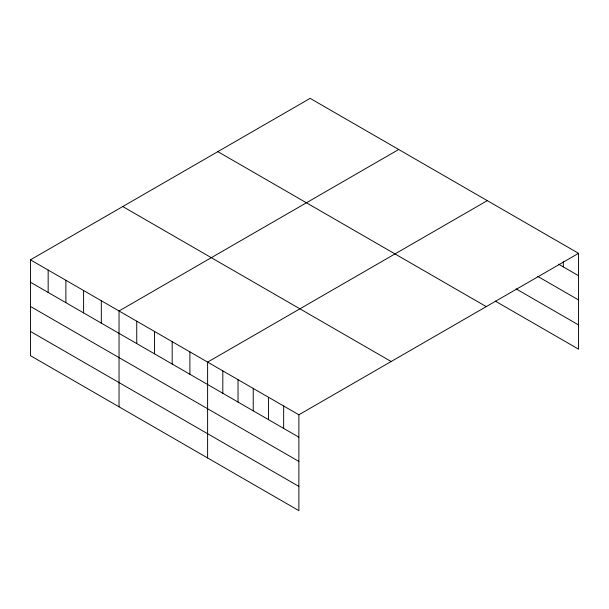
<?xml version="1.0" encoding="UTF-8"?>
<svg xmlns="http://www.w3.org/2000/svg" width="609" height="609" viewBox="0 0 609 609"><rect width="100%" height="100%" fill="white"/><g stroke="black" fill="none" stroke-linecap="round" stroke-linejoin="round"><path stroke-width="0.91" d="M30.45 259.83L298.874 414.798L298.874 510.639L30.45 355.671L30.45 259.83L310.126 98.361L578.55 253.329L578.55 349.17L495.292 301.105M398.705 149.502L119.029 310.971L119.029 406.812M487.284 200.643L207.608 362.111L207.608 457.953M298.874 414.798L578.55 253.329M558.537 264.161L578.55 275.717M537.724 276.387L578.55 299.955M516.105 288.879L578.55 324.932M217.832 151.641L486.256 306.616M122.744 206.542L391.168 361.518M30.45 282.218L298.874 437.186M30.45 306.456L298.874 461.432M30.45 331.433L298.874 486.401M563.34 261.337L563.34 266.932M283.657 406.02L283.657 428.409M268.447 397.235L268.447 419.624M253.237 388.458L253.237 410.847M238.028 379.673L238.028 402.062M222.818 370.896L222.818 393.277M189.894 351.88L189.894 374.269M172.18 341.657L172.18 364.045M154.458 331.425L154.458 353.814M136.743 321.202L136.743 343.583M101.315 300.739L101.315 323.128M83.6 290.516L83.6 312.904M65.879 280.285L65.879 302.673M48.164 270.061L48.164 292.449"/></g></svg>
